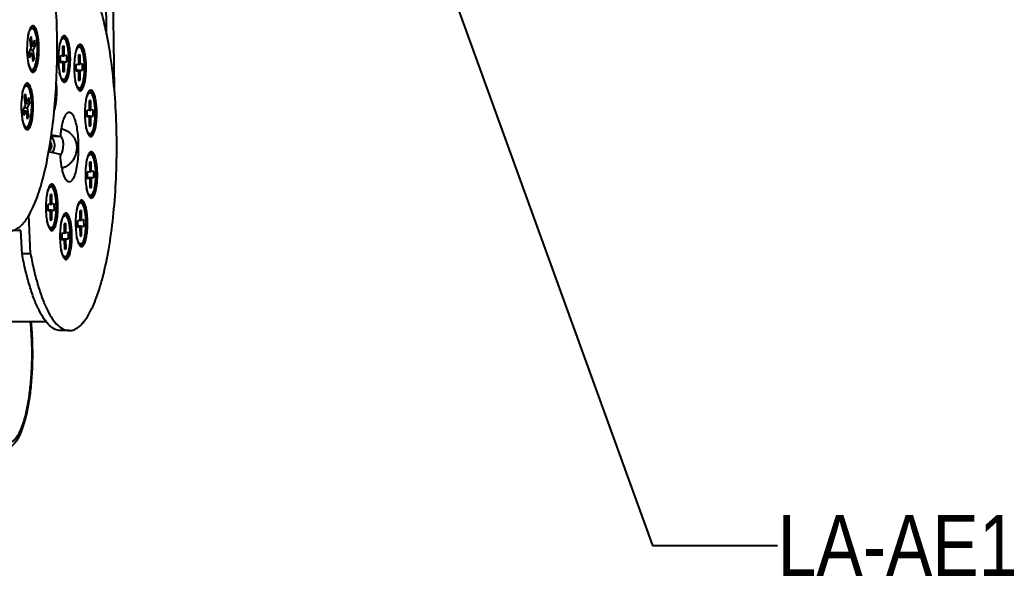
# Model space of a CAD drawing. Header units: millimetres. Extents: x 0 to 841, y 0 to 594.
# Drawn here: x 299.9 to 356.7, y 179.2 to 211 of the extents above; entities that cross this region are included whole.
import ezdxf

# ---------------------------------------------------------------- set-up
doc = ezdxf.new("R2010")
doc.units = ezdxf.units.MM
doc.header["$LTSCALE"] = 46.255
doc.layers.get('0').update_dxf_attribs({"linetype": 'CONTINUOUS'})
doc.layers.add('AXIS', color=7, linetype='CONTINUOUS')
doc.styles.get("Standard").update_dxf_attribs({"font": 'txt', "width": 0.85})
doc.styles.add('TEXTSTYLE_2', font='txt', dxfattribs={"width": 0.85})
doc.dimstyles.get("Standard").update_dxf_attribs({"dimtxt": 3.5, "dimasz": 3.5, "dimexe": 1.5, "dimexo": 1, "dimtad": 1, "dimtxsty": 'STANDARD', "dimcen": 0.09, "dimadec": 0, "dimazin": 0, "dimtol": 1, "dimtp": 0.01, "dimtm": 0.01, "dimtfac": 1, "dimtofl": 0, "dimtmove": 0, "dimatfit": 3, "dimfxl": 1, "dimtolj": 1, "dimarcsym": 0})

msp = doc.modelspace()

# ---------------------------------------------------------------- linework, layer by layer
at = {"color": 7, "linetype": 'CONTINUOUS'}
for p, q in [((305.128, 216.789), (305.266, 207.066)), ((304.834, 210.145), (304.747, 216.334)), ((300.467, 210.49), (300.574, 210.49)), ((300.524, 210.037), (300.442, 209.861)), ((300.442, 209.861), (300.51, 209.386)), ((300.593, 209.562), (300.524, 210.037)), ((300.716, 209.825), (300.593, 209.562)), ((300.761, 209.508), (300.716, 209.825)), ((302.263, 209.917), (302.359, 209.917)), ((302.369, 209.917), (302.359, 209.917)), ((300.51, 209.386), (300.387, 209.122)), ((300.448, 209.252), (300.638, 209.244)), ((300.487, 209.547), (300.593, 209.562)), ((300.497, 209.482), (300.761, 209.508)), ((300.638, 209.244), (300.761, 209.508)), ((300.706, 208.769), (300.638, 209.244)), ((302.409, 209.473), (302.316, 209.461)), ((302.316, 209.435), (302.409, 209.473)), ((302.316, 209.461), (302.321, 208.917)), ((302.414, 208.93), (302.409, 209.473)), ((303.166, 209.427), (303.261, 209.427)), ((303.272, 209.427), (303.261, 209.426)), ((300.387, 209.122), (300.433, 208.805)), ((300.392, 209.092), (300.556, 209.069)), ((300.433, 208.805), (300.556, 209.069)), ((300.556, 209.069), (300.624, 208.593)), ((300.594, 208.802), (300.706, 208.769)), ((300.624, 208.593), (300.706, 208.769)), ((302.321, 208.917), (302.18, 208.898)), ((302.18, 208.898), (302.183, 208.536)), ((302.182, 208.617), (302.558, 208.587)), ((302.183, 208.591), (302.418, 208.568)), ((302.183, 208.571), (302.324, 208.555)), ((302.32, 208.92), (302.414, 208.93)), ((302.555, 208.949), (302.414, 208.93)), ((302.418, 208.568), (302.558, 208.587)), ((302.423, 208.024), (302.418, 208.568)), ((302.558, 208.587), (302.555, 208.949)), ((303.312, 208.983), (303.219, 208.97)), ((303.219, 208.945), (303.312, 208.983)), ((303.219, 208.97), (303.223, 208.427)), ((303.317, 208.44), (303.312, 208.983)), ((300.465, 208.14), (300.574, 208.14)), ((302.183, 208.536), (302.324, 208.555)), ((302.324, 208.555), (302.329, 208.012)), ((302.328, 208.062), (302.423, 208.024)), ((302.329, 208.012), (302.423, 208.024)), ((303.223, 208.427), (303.083, 208.408)), ((303.083, 208.408), (303.086, 208.046)), ((303.085, 208.127), (303.461, 208.096)), ((303.086, 208.1), (303.321, 208.077)), ((303.086, 208.08), (303.227, 208.065)), ((303.086, 208.046), (303.227, 208.065)), ((303.223, 208.43), (303.317, 208.44)), ((303.227, 208.065), (303.232, 207.521)), ((303.458, 208.459), (303.317, 208.44)), ((303.321, 208.077), (303.461, 208.096)), ((303.325, 207.534), (303.321, 208.077)), ((303.461, 208.096), (303.458, 208.459)), ((302.26, 207.567), (302.369, 207.567)), ((302.38, 207.568), (302.369, 207.567)), ((303.231, 207.572), (303.325, 207.534)), ((303.232, 207.521), (303.325, 207.534)), ((300.14, 207.201), (300.247, 207.201)), ((303.163, 207.077), (303.272, 207.077)), ((303.283, 207.078), (303.272, 207.077)), ((300.198, 206.748), (300.116, 206.573)), ((300.116, 206.573), (300.184, 206.097)), ((300.266, 206.273), (300.198, 206.748)), ((300.389, 206.536), (300.266, 206.273)), ((300.434, 206.219), (300.389, 206.536)), ((303.776, 206.809), (303.871, 206.809)), ((303.922, 206.365), (303.829, 206.352)), ((303.829, 206.327), (303.922, 206.365)), ((303.829, 206.352), (303.834, 205.809)), ((303.882, 206.809), (303.871, 206.809)), ((303.927, 205.822), (303.922, 206.365)), ((300.184, 206.097), (300.061, 205.833)), ((300.061, 205.833), (300.106, 205.516)), ((300.065, 205.803), (300.229, 205.78)), ((300.106, 205.516), (300.229, 205.78)), ((300.121, 205.963), (300.311, 205.956)), ((300.161, 206.258), (300.266, 206.273)), ((300.17, 206.193), (300.434, 206.219)), ((300.229, 205.78), (300.297, 205.304)), ((300.311, 205.956), (300.434, 206.219)), ((300.38, 205.48), (300.311, 205.956)), ((303.834, 205.809), (303.693, 205.79)), ((303.693, 205.79), (303.696, 205.428)), ((303.833, 205.812), (303.927, 205.822)), ((304.068, 205.841), (303.927, 205.822)), ((304.071, 205.478), (304.068, 205.841)), ((300.268, 205.513), (300.38, 205.48)), ((300.297, 205.304), (300.38, 205.48)), ((303.695, 205.509), (304.071, 205.478)), ((303.696, 205.482), (303.931, 205.459)), ((303.696, 205.462), (303.837, 205.447)), ((303.696, 205.428), (303.837, 205.447)), ((303.837, 205.447), (303.842, 204.903)), ((303.931, 205.459), (304.071, 205.478)), ((303.936, 204.916), (303.931, 205.459)), ((300.138, 204.851), (300.247, 204.851)), ((303.841, 204.954), (303.936, 204.916)), ((303.842, 204.903), (303.936, 204.916)), ((301.676, 204.412), (302.201, 204.306)), ((303.773, 204.459), (303.882, 204.459)), ((303.893, 204.46), (303.882, 204.459)), ((301.519, 203.442), (302.187, 203.307)), ((303.807, 203.289), (303.903, 203.289)), ((303.914, 203.289), (303.903, 203.288)), ((303.954, 202.844), (303.861, 202.832)), ((303.861, 202.806), (303.954, 202.844)), ((303.861, 202.832), (303.865, 202.288)), ((303.959, 202.301), (303.954, 202.844)), ((304.1, 202.32), (303.959, 202.301)), ((304.103, 201.958), (304.1, 202.32)), ((303.865, 202.288), (303.725, 202.269)), ((303.725, 202.269), (303.728, 201.907)), ((303.727, 201.988), (304.103, 201.958)), ((303.728, 201.962), (303.962, 201.939)), ((303.728, 201.942), (303.869, 201.926)), ((303.728, 201.907), (303.869, 201.926)), ((303.865, 202.291), (303.959, 202.301)), ((303.869, 201.926), (303.874, 201.383)), ((303.962, 201.939), (304.103, 201.958)), ((303.967, 201.395), (303.962, 201.939)), ((301.549, 201.434), (301.645, 201.434)), ((301.656, 201.434), (301.645, 201.433)), ((303.873, 201.433), (303.967, 201.395)), ((303.874, 201.383), (303.967, 201.395)), ((301.696, 200.99), (301.602, 200.977)), ((301.602, 200.977), (301.607, 200.434)), ((301.603, 200.951), (301.696, 200.99)), ((301.701, 200.446), (301.696, 200.99)), ((303.805, 200.939), (303.914, 200.939)), ((303.925, 200.939), (303.914, 200.939)), ((301.607, 200.434), (301.467, 200.415)), ((301.467, 200.415), (301.47, 200.053)), ((301.469, 200.134), (301.845, 200.103)), ((301.469, 200.107), (301.704, 200.084)), ((301.469, 200.087), (301.61, 200.072)), ((301.47, 200.053), (301.61, 200.072)), ((301.607, 200.437), (301.701, 200.446)), ((301.61, 200.072), (301.615, 199.528)), ((301.842, 200.465), (301.701, 200.446)), ((301.704, 200.084), (301.845, 200.103)), ((301.709, 199.541), (301.704, 200.084)), ((301.845, 200.103), (301.842, 200.465)), ((303.246, 200.513), (303.342, 200.513)), ((303.393, 200.068), (303.299, 200.056)), ((303.299, 200.03), (303.393, 200.068)), ((303.299, 200.056), (303.304, 199.512)), ((303.353, 200.513), (303.342, 200.512)), ((303.398, 199.525), (303.393, 200.068)), ((300.484, 197.598), (300.378, 199.805)), ((301.615, 199.579), (301.709, 199.541)), ((301.615, 199.528), (301.709, 199.541)), ((302.354, 199.78), (302.45, 199.78)), ((302.461, 199.78), (302.45, 199.779)), ((303.304, 199.512), (303.163, 199.493)), ((303.163, 199.493), (303.167, 199.131)), ((303.304, 199.515), (303.398, 199.525)), ((303.538, 199.544), (303.398, 199.525)), ((303.542, 199.182), (303.538, 199.544)), ((299.937, 198.937), (299.448, 198.937)), ((300.001, 197.598), (299.937, 198.937)), ((301.546, 199.084), (301.656, 199.084)), ((301.666, 199.085), (301.656, 199.084)), ((302.501, 199.336), (302.407, 199.323)), ((302.407, 199.323), (302.412, 198.78)), ((302.408, 199.298), (302.501, 199.336)), ((302.506, 198.793), (302.501, 199.336)), ((303.166, 199.212), (303.542, 199.182)), ((303.166, 199.186), (303.401, 199.163)), ((303.166, 199.166), (303.307, 199.15)), ((303.167, 199.131), (303.307, 199.15)), ((303.307, 199.15), (303.312, 198.607)), ((303.401, 199.163), (303.542, 199.182)), ((303.406, 198.619), (303.401, 199.163)), ((302.412, 198.78), (302.272, 198.761)), ((302.272, 198.761), (302.275, 198.399)), ((302.274, 198.48), (302.65, 198.449)), ((302.274, 198.453), (302.509, 198.43)), ((302.275, 198.433), (302.415, 198.418)), ((302.275, 198.399), (302.415, 198.418)), ((302.412, 198.783), (302.506, 198.793)), ((302.415, 198.418), (302.42, 197.874)), ((302.647, 198.812), (302.506, 198.793)), ((302.509, 198.43), (302.65, 198.449)), ((302.514, 197.887), (302.509, 198.43)), ((302.65, 198.449), (302.647, 198.812)), ((303.312, 198.657), (303.406, 198.619)), ((303.312, 198.607), (303.406, 198.619)), ((302.42, 197.925), (302.514, 197.887)), ((302.42, 197.874), (302.514, 197.887)), ((303.243, 198.163), (303.353, 198.163)), ((303.363, 198.163), (303.353, 198.163)), ((300.484, 197.598), (300.001, 197.598)), ((302.351, 197.43), (302.461, 197.43)), ((302.471, 197.431), (302.461, 197.43)), ((301.396, 193.705), (298.493, 193.705))]:
    msp.add_line(p, q, dxfattribs=at)
msp.add_arc((301.201, 203.792), 0.672, 323.8829, 359.241, dxfattribs=at)
for points, knots in [([(299.29, 198.905), (299.374, 198.905), (299.552, 198.938), (299.804, 199.08), (300.047, 199.306), (300.281, 199.613), (300.507, 200.001), (300.812, 200.659), (301.148, 201.665), (301.474, 203.063), (301.732, 204.671), (301.912, 206.435), (302.007, 208.298), (302.015, 210.198), (301.934, 212.071), (301.768, 213.856), (301.522, 215.494), (301.206, 216.93), (300.878, 217.973), (300.58, 218.664), (300.357, 219.077), (300.126, 219.411), (299.953, 219.593), (299.865, 219.667)], [0, 0, 0, 0, 0.011484, 0.024194, 0.039024, 0.056489, 0.076837, 0.100147, 0.155429, 0.221348, 0.296174, 0.377721, 0.463512, 0.550887, 0.637127, 0.719555, 0.795654, 0.863183, 0.920322, 0.944609, 0.965935, 0.98434, 1, 1, 1, 1]), ([(302.694, 193.205), (302.785, 193.205), (302.978, 193.244), (303.248, 193.408), (303.507, 193.667), (303.756, 194.02), (303.994, 194.464), (304.22, 194.995), (304.432, 195.608), (304.704, 196.57), (304.985, 197.936), (305.229, 199.732), (305.379, 201.68), (305.429, 203.705), (305.379, 205.73), (305.229, 207.677), (304.985, 209.474), (304.704, 210.84), (304.432, 211.801), (304.22, 212.415), (303.994, 212.946), (303.756, 213.39), (303.507, 213.742), (303.248, 214.002), (302.978, 214.166), (302.785, 214.205), (302.695, 214.205)], [0, 0, 0, 0, 0.012, 0.025458, 0.041391, 0.060353, 0.082581, 0.10812, 0.136894, 0.168745, 0.240739, 0.32185, 0.409299, 0.499994, 0.590688, 0.678138, 0.75925, 0.831247, 0.863099, 0.891875, 0.917414, 0.939643, 0.958606, 0.974542, 0.988, 1, 1, 1, 1]), ([(300.344, 210.085), (300.357, 210.143), (300.379, 210.224), (300.417, 210.323), (300.445, 210.382), (300.475, 210.428), (300.506, 210.463), (300.539, 210.485), (300.563, 210.49), (300.574, 210.49)], [0, 0, 0, 0, 0.362842, 0.515887, 0.648732, 0.761307, 0.854745, 0.932187, 1, 1, 1, 1]), ([(300.574, 210.49), (300.588, 210.49), (300.619, 210.481), (300.659, 210.447), (300.697, 210.394), (300.732, 210.323), (300.765, 210.235), (300.794, 210.131), (300.82, 210.013), (300.834, 209.929), (300.84, 209.885)], [0, 0, 0, 0, 0.060173, 0.132829, 0.224905, 0.338894, 0.474937, 0.631859, 0.807754, 1, 1, 1, 1]), ([(300.574, 208.14), (300.588, 208.14), (300.618, 208.149), (300.657, 208.181), (300.694, 208.231), (300.729, 208.299), (300.761, 208.383), (300.79, 208.483), (300.816, 208.596), (300.846, 208.769), (300.871, 209.005), (300.882, 209.3), (300.873, 209.596), (300.854, 209.791), (300.84, 209.885)], [0, 0, 0, 0, 0.022118, 0.048633, 0.082047, 0.1233, 0.17249, 0.229253, 0.292934, 0.362671, 0.516115, 0.680309, 0.845022, 1, 1, 1, 1]), ([(302.143, 209.529), (302.156, 209.582), (302.182, 209.677), (302.226, 209.785), (302.266, 209.85), (302.295, 209.884), (302.326, 209.908), (302.348, 209.915), (302.359, 209.917)], [0, 0, 0, 0, 0.356412, 0.640666, 0.754616, 0.850501, 0.930709, 1, 1, 1, 1]), ([(302.38, 207.568), (302.39, 207.57), (302.411, 207.577), (302.441, 207.599), (302.469, 207.631), (302.508, 207.692), (302.551, 207.793), (302.594, 207.942), (302.629, 208.12), (302.655, 208.321), (302.67, 208.538), (302.675, 208.763), (302.669, 208.986), (302.651, 209.201), (302.624, 209.399), (302.587, 209.572), (302.543, 209.715), (302.499, 209.811), (302.459, 209.867), (302.43, 209.895), (302.401, 209.913), (302.379, 209.917), (302.369, 209.917)], [0, 0, 0, 0, 0.012274, 0.026388, 0.043157, 0.063, 0.112358, 0.174223, 0.247017, 0.328455, 0.415792, 0.506005, 0.595933, 0.682434, 0.762519, 0.833514, 0.893236, 0.940274, 0.958991, 0.974744, 0.988083, 1, 1, 1, 1]), ([(303.046, 209.039), (303.059, 209.092), (303.085, 209.187), (303.129, 209.295), (303.169, 209.36), (303.198, 209.394), (303.229, 209.417), (303.251, 209.425), (303.261, 209.426)], [0, 0, 0, 0, 0.356412, 0.640666, 0.754616, 0.850501, 0.930709, 1, 1, 1, 1]), ([(303.283, 207.078), (303.293, 207.079), (303.314, 207.087), (303.344, 207.108), (303.372, 207.14), (303.411, 207.201), (303.454, 207.303), (303.497, 207.452), (303.532, 207.63), (303.558, 207.831), (303.573, 208.048), (303.578, 208.272), (303.571, 208.496), (303.554, 208.711), (303.527, 208.908), (303.49, 209.082), (303.446, 209.224), (303.402, 209.321), (303.362, 209.377), (303.333, 209.405), (303.303, 209.423), (303.282, 209.427), (303.272, 209.427)], [0, 0, 0, 0, 0.012274, 0.026388, 0.043157, 0.063, 0.112358, 0.174223, 0.247017, 0.328455, 0.415792, 0.506005, 0.595933, 0.682434, 0.762519, 0.833514, 0.893236, 0.940274, 0.958991, 0.974744, 0.988083, 1, 1, 1, 1]), ([(300.343, 208.553), (300.356, 208.494), (300.377, 208.411), (300.415, 208.31), (300.444, 208.251), (300.474, 208.203), (300.506, 208.168), (300.539, 208.146), (300.563, 208.14), (300.574, 208.14)], [0, 0, 0, 0, 0.363186, 0.516428, 0.649403, 0.762016, 0.855361, 0.932555, 1, 1, 1, 1]), ([(302.369, 207.567), (302.358, 207.567), (302.333, 207.573), (302.299, 207.597), (302.267, 207.633), (302.236, 207.683), (302.207, 207.745), (302.169, 207.85), (302.147, 207.936), (302.134, 207.997)], [0, 0, 0, 0, 0.066686, 0.14338, 0.23653, 0.349232, 0.48249, 0.636104, 1, 1, 1, 1]), ([(303.272, 207.077), (303.261, 207.077), (303.236, 207.083), (303.202, 207.106), (303.17, 207.143), (303.139, 207.192), (303.11, 207.255), (303.072, 207.359), (303.05, 207.445), (303.037, 207.506)], [0, 0, 0, 0, 0.066686, 0.14338, 0.23653, 0.349232, 0.48249, 0.636104, 1, 1, 1, 1]), ([(300.018, 206.796), (300.031, 206.854), (300.052, 206.935), (300.09, 207.034), (300.119, 207.093), (300.148, 207.14), (300.18, 207.174), (300.213, 207.196), (300.236, 207.201), (300.247, 207.201)], [0, 0, 0, 0, 0.362842, 0.515887, 0.648732, 0.761307, 0.854745, 0.932187, 1, 1, 1, 1]), ([(300.247, 207.201), (300.261, 207.201), (300.292, 207.192), (300.332, 207.158), (300.37, 207.106), (300.405, 207.035), (300.438, 206.946), (300.468, 206.842), (300.493, 206.724), (300.507, 206.64), (300.513, 206.596)], [0, 0, 0, 0, 0.060173, 0.132829, 0.224905, 0.338894, 0.474937, 0.631859, 0.807754, 1, 1, 1, 1]), ([(300.247, 204.851), (300.261, 204.851), (300.291, 204.86), (300.33, 204.892), (300.367, 204.942), (300.402, 205.01), (300.434, 205.094), (300.463, 205.194), (300.489, 205.307), (300.519, 205.48), (300.544, 205.716), (300.555, 206.011), (300.546, 206.307), (300.527, 206.502), (300.513, 206.596)], [0, 0, 0, 0, 0.022118, 0.048633, 0.082047, 0.1233, 0.17249, 0.229253, 0.292934, 0.362671, 0.516115, 0.680309, 0.845022, 1, 1, 1, 1]), ([(303.656, 206.421), (303.669, 206.474), (303.695, 206.569), (303.739, 206.677), (303.779, 206.742), (303.808, 206.776), (303.839, 206.799), (303.861, 206.807), (303.871, 206.809)], [0, 0, 0, 0, 0.356412, 0.640666, 0.754616, 0.850501, 0.930709, 1, 1, 1, 1]), ([(303.893, 204.46), (303.903, 204.461), (303.924, 204.469), (303.954, 204.49), (303.982, 204.523), (304.021, 204.583), (304.064, 204.685), (304.107, 204.834), (304.142, 205.012), (304.168, 205.213), (304.183, 205.43), (304.188, 205.654), (304.182, 205.878), (304.164, 206.093), (304.137, 206.29), (304.1, 206.464), (304.056, 206.606), (304.012, 206.703), (303.972, 206.759), (303.943, 206.787), (303.914, 206.805), (303.892, 206.809), (303.882, 206.809)], [0, 0, 0, 0, 0.012274, 0.026388, 0.043157, 0.063, 0.112358, 0.174223, 0.247017, 0.328455, 0.415792, 0.506005, 0.595933, 0.682434, 0.762519, 0.833514, 0.893236, 0.940274, 0.958991, 0.974744, 0.988083, 1, 1, 1, 1]), ([(300.016, 205.264), (300.029, 205.205), (300.051, 205.122), (300.089, 205.022), (300.117, 204.962), (300.147, 204.914), (300.179, 204.879), (300.212, 204.857), (300.236, 204.851), (300.247, 204.851)], [0, 0, 0, 0, 0.363186, 0.516428, 0.649403, 0.762016, 0.855361, 0.932555, 1, 1, 1, 1]), ([(302.238, 204.644), (302.258, 204.791), (302.295, 205), (302.366, 205.257), (302.422, 205.412), (302.483, 205.536), (302.548, 205.629), (302.617, 205.689), (302.67, 205.705), (302.694, 205.705)], [0, 0, 0, 0, 0.368179, 0.525384, 0.661695, 0.775879, 0.867953, 0.940337, 1, 1, 1, 1]), ([(302.694, 205.705), (302.717, 205.705), (302.768, 205.691), (302.834, 205.637), (302.896, 205.553), (302.955, 205.439), (303.01, 205.298), (303.08, 205.063), (303.148, 204.715), (303.198, 204.254), (303.218, 203.756), (303.205, 203.256), (303.174, 202.926), (303.152, 202.766)], [0, 0, 0, 0, 0.022141, 0.04862, 0.081921, 0.123001, 0.171968, 0.228481, 0.36135, 0.514445, 0.678636, 0.843854, 1, 1, 1, 1]), ([(303.882, 204.459), (303.871, 204.459), (303.846, 204.465), (303.812, 204.488), (303.78, 204.525), (303.749, 204.575), (303.72, 204.637), (303.682, 204.741), (303.66, 204.827), (303.647, 204.888)], [0, 0, 0, 0, 0.066686, 0.14338, 0.23653, 0.349232, 0.48249, 0.636104, 1, 1, 1, 1]), ([(301.872, 203.784), (301.873, 203.83), (301.864, 203.923), (301.823, 204.057), (301.755, 204.177), (301.693, 204.246), (301.659, 204.277)], [0, 0, 0, 0, 0.252413, 0.50344, 0.752677, 1, 1, 1, 1]), ([(301.523, 203.441), (301.549, 203.459), (301.597, 203.503), (301.652, 203.583), (301.686, 203.674), (301.695, 203.738), (301.695, 203.77)], [0, 0, 0, 0, 0.247982, 0.497821, 0.748808, 1, 1, 1, 1]), ([(301.695, 203.77), (301.696, 203.814), (301.683, 203.9), (301.644, 203.978), (301.619, 204.013)], [0, 0, 0, 0, 0.502429, 1, 1, 1, 1]), ([(303.688, 202.9), (303.7, 202.953), (303.727, 203.049), (303.771, 203.157), (303.811, 203.221), (303.84, 203.255), (303.871, 203.279), (303.893, 203.286), (303.903, 203.288)], [0, 0, 0, 0, 0.356412, 0.640666, 0.754616, 0.850501, 0.930709, 1, 1, 1, 1]), ([(303.925, 200.939), (303.935, 200.941), (303.956, 200.948), (303.986, 200.97), (304.014, 201.002), (304.053, 201.063), (304.096, 201.165), (304.139, 201.313), (304.174, 201.491), (304.2, 201.692), (304.215, 201.909), (304.22, 202.134), (304.213, 202.357), (304.196, 202.572), (304.168, 202.77), (304.132, 202.943), (304.088, 203.086), (304.044, 203.182), (304.004, 203.238), (303.975, 203.266), (303.945, 203.284), (303.924, 203.289), (303.914, 203.289)], [0, 0, 0, 0, 0.012274, 0.026388, 0.043157, 0.063, 0.112358, 0.174223, 0.247017, 0.328455, 0.415792, 0.506005, 0.595933, 0.682434, 0.762519, 0.833514, 0.893236, 0.940274, 0.958991, 0.974744, 0.988083, 1, 1, 1, 1]), ([(301.43, 201.045), (301.442, 201.099), (301.468, 201.194), (301.513, 201.302), (301.553, 201.367), (301.582, 201.401), (301.612, 201.424), (301.635, 201.432), (301.645, 201.433)], [0, 0, 0, 0, 0.356412, 0.640666, 0.754616, 0.850501, 0.930709, 1, 1, 1, 1]), ([(301.666, 199.085), (301.677, 199.086), (301.698, 199.093), (301.727, 199.115), (301.756, 199.147), (301.795, 199.208), (301.838, 199.31), (301.881, 199.458), (301.916, 199.637), (301.942, 199.838), (301.957, 200.055), (301.962, 200.279), (301.955, 200.503), (301.938, 200.718), (301.91, 200.915), (301.874, 201.088), (301.83, 201.231), (301.785, 201.327), (301.746, 201.383), (301.717, 201.412), (301.687, 201.43), (301.666, 201.434), (301.656, 201.434)], [0, 0, 0, 0, 0.012274, 0.026388, 0.043157, 0.063, 0.112358, 0.174223, 0.247017, 0.328455, 0.415792, 0.506005, 0.595933, 0.682434, 0.762519, 0.833514, 0.893236, 0.940274, 0.958991, 0.974744, 0.988083, 1, 1, 1, 1]), ([(303.914, 200.939), (303.902, 200.939), (303.878, 200.944), (303.844, 200.968), (303.812, 201.004), (303.781, 201.054), (303.752, 201.116), (303.714, 201.221), (303.692, 201.307), (303.679, 201.368)], [0, 0, 0, 0, 0.066686, 0.14338, 0.23653, 0.349232, 0.48249, 0.636104, 1, 1, 1, 1]), ([(303.127, 200.124), (303.139, 200.177), (303.165, 200.273), (303.209, 200.381), (303.25, 200.445), (303.279, 200.479), (303.309, 200.503), (303.331, 200.51), (303.342, 200.512)], [0, 0, 0, 0, 0.356412, 0.640666, 0.754616, 0.850501, 0.930709, 1, 1, 1, 1]), ([(303.363, 198.163), (303.373, 198.165), (303.395, 198.172), (303.424, 198.194), (303.453, 198.226), (303.492, 198.287), (303.535, 198.388), (303.578, 198.537), (303.613, 198.715), (303.638, 198.916), (303.654, 199.133), (303.659, 199.358), (303.652, 199.581), (303.635, 199.796), (303.607, 199.994), (303.571, 200.167), (303.527, 200.31), (303.482, 200.406), (303.443, 200.462), (303.414, 200.49), (303.384, 200.508), (303.363, 200.513), (303.353, 200.513)], [0, 0, 0, 0, 0.012274, 0.026388, 0.043157, 0.063, 0.112358, 0.174223, 0.247017, 0.328455, 0.415792, 0.506005, 0.595933, 0.682434, 0.762519, 0.833514, 0.893236, 0.940274, 0.958991, 0.974744, 0.988083, 1, 1, 1, 1]), ([(301.656, 199.084), (301.644, 199.084), (301.619, 199.09), (301.586, 199.113), (301.554, 199.15), (301.523, 199.199), (301.494, 199.261), (301.455, 199.366), (301.434, 199.452), (301.421, 199.513)], [0, 0, 0, 0, 0.066686, 0.14338, 0.23653, 0.349232, 0.48249, 0.636104, 1, 1, 1, 1]), ([(302.235, 199.391), (302.247, 199.445), (302.273, 199.54), (302.318, 199.648), (302.358, 199.713), (302.387, 199.747), (302.417, 199.77), (302.44, 199.778), (302.45, 199.779)], [0, 0, 0, 0, 0.356412, 0.640666, 0.754616, 0.850501, 0.930709, 1, 1, 1, 1]), ([(302.471, 197.431), (302.482, 197.432), (302.503, 197.44), (302.532, 197.461), (302.561, 197.493), (302.6, 197.554), (302.643, 197.656), (302.686, 197.805), (302.721, 197.983), (302.747, 198.184), (302.762, 198.401), (302.767, 198.625), (302.76, 198.849), (302.743, 199.064), (302.715, 199.261), (302.679, 199.435), (302.635, 199.577), (302.591, 199.674), (302.551, 199.729), (302.522, 199.758), (302.492, 199.776), (302.471, 199.78), (302.461, 199.78)], [0, 0, 0, 0, 0.012274, 0.026388, 0.043157, 0.063, 0.112358, 0.174223, 0.247017, 0.328455, 0.415792, 0.506005, 0.595933, 0.682434, 0.762519, 0.833514, 0.893236, 0.940274, 0.958991, 0.974744, 0.988083, 1, 1, 1, 1]), ([(303.353, 198.163), (303.341, 198.163), (303.316, 198.168), (303.283, 198.192), (303.25, 198.228), (303.22, 198.278), (303.191, 198.34), (303.152, 198.445), (303.131, 198.531), (303.118, 198.592)], [0, 0, 0, 0, 0.066686, 0.14338, 0.23653, 0.349232, 0.48249, 0.636104, 1, 1, 1, 1]), ([(302.461, 197.43), (302.449, 197.43), (302.425, 197.436), (302.391, 197.459), (302.359, 197.496), (302.328, 197.545), (302.299, 197.608), (302.261, 197.712), (302.239, 197.798), (302.226, 197.859)], [0, 0, 0, 0, 0.066686, 0.14338, 0.23653, 0.349232, 0.48249, 0.636104, 1, 1, 1, 1]), ([(302.212, 193.205), (302.101, 193.205), (301.861, 193.266), (301.537, 193.508), (301.232, 193.886), (300.941, 194.395), (300.669, 195.032), (300.417, 195.789), (300.189, 196.657), (300.061, 197.274), (300.001, 197.598)], [0, 0, 0, 0, 0.064028, 0.138975, 0.231532, 0.344592, 0.478864, 0.633808, 0.808144, 1, 1, 1, 1]), ([(300.484, 197.598), (300.544, 197.274), (300.672, 196.657), (300.899, 195.789), (301.152, 195.032), (301.424, 194.395), (301.714, 193.886), (302.02, 193.508), (302.344, 193.266), (302.584, 193.205), (302.694, 193.205)], [0, 0, 0, 0, 0.191856, 0.366192, 0.521136, 0.655408, 0.768468, 0.861025, 0.935972, 1, 1, 1, 1]), ([(300.572, 191.882), (300.572, 192.038), (300.565, 192.648), (300.529, 193.257), (300.484, 193.709)], [0, 0, 0, 0, 0.255059, 1, 1, 1, 1]), ([(300.503, 193.71), (300.518, 193.562), (300.569, 192.954), (300.59, 192.344), (300.59, 191.882)], [0, 0, 0, 0, 0.243728, 1, 1, 1, 1]), ([(297.958, 191.882), (297.958, 191.554), (297.975, 190.909), (298.047, 189.972), (298.164, 189.108), (298.32, 188.349), (298.487, 187.799), (298.641, 187.438), (298.755, 187.225), (298.875, 187.055), (298.999, 186.93), (299.129, 186.851), (299.265, 186.824), (299.402, 186.851), (299.532, 186.93), (299.656, 187.055), (299.776, 187.225), (299.89, 187.438), (300.044, 187.799), (300.21, 188.349), (300.367, 189.108), (300.484, 189.972), (300.556, 190.909), (300.572, 191.554), (300.572, 191.882)], [0, 0, 0, 0, 0.0907, 0.178151, 0.259267, 0.331266, 0.391872, 0.417412, 0.439641, 0.458605, 0.47454, 0.487999, 0.5, 0.512001, 0.52546, 0.541395, 0.560359, 0.582588, 0.608128, 0.668734, 0.740733, 0.821849, 0.9093, 1, 1, 1, 1]), ([(300.59, 191.882), (300.59, 191.536), (300.572, 190.857), (300.494, 189.87), (300.367, 188.958), (300.194, 188.15), (299.978, 187.467), (299.746, 186.986), (299.515, 186.682), (299.312, 186.497), (299.066, 186.365), (298.877, 186.332), (298.782, 186.332)], [0, 0, 0, 0, 0.166982, 0.328002, 0.477566, 0.611142, 0.726015, 0.822942, 0.866814, 0.909886, 0.954168, 1, 1, 1, 1])]:
    msp.add_open_spline(points, degree=3, knots=knots, dxfattribs=at)
at = {"layer": 'AXIS', "color": 7, "linetype": 'CONTINUOUS'}
for p, q in [((300.629, 210.64), (300.622, 210.64)), ((300.617, 207.99), (300.623, 207.99)), ((300.302, 207.351), (300.296, 207.351)), ((300.29, 204.701), (300.296, 204.701)), ((302.201, 204.306), (301.662, 204.306)), ((302.695, 193.205), (302.212, 193.205))]:
    msp.add_line(p, q, dxfattribs=at)
for centre, radius, start, end in [((300.461, 210.447), 0.213, 44.2706, 48.5205), ((302.449, 209.914), 0.161, 125.7986, 127.1399), ((303.352, 209.424), 0.161, 125.7986, 127.1399), ((300.683, 208.178), 0.207, 226.3834, 227.8468), ((300.134, 207.158), 0.213, 44.2706, 48.5205), ((303.962, 206.806), 0.161, 125.7986, 127.1399), ((300.356, 204.889), 0.207, 226.3834, 227.8468), ((301.212, 203.812), 1.141, 26.5696, 29.1689), ((301.164, 203.8), 1.191, 334.1576, 359.2184), ((301.172, 203.796), 1.182, 330.115, 334.1395), ((303.994, 203.285), 0.161, 125.7986, 127.1399), ((301.735, 201.431), 0.161, 125.7986, 127.1399), ((303.432, 200.509), 0.161, 125.7986, 127.1399), ((302.54, 199.777), 0.161, 125.7986, 127.1399)]:
    msp.add_arc(centre, radius, start, end, dxfattribs=at)
for points, knots in [([(300.466, 210.495), (300.433, 210.429), (300.379, 210.268), (300.3, 209.876), (300.266, 209.318), (300.299, 208.76), (300.377, 208.367), (300.432, 208.205), (300.465, 208.139)], [0, 0, 0, 0, 0.092082, 0.211223, 0.499327, 0.787806, 0.907381, 1, 1, 1, 1]), ([(300.552, 210.612), (300.544, 210.605), (300.509, 210.572), (300.484, 210.529), (300.466, 210.495)], [0, 0, 0, 0, 0.209129, 1, 1, 1, 1]), ([(300.622, 210.64), (300.617, 210.64), (300.591, 210.637), (300.567, 210.624), (300.552, 210.612)], [0, 0, 0, 0, 0.231737, 1, 1, 1, 1]), ([(300.602, 210.607), (300.6, 210.609), (300.59, 210.617), (300.579, 210.624), (300.571, 210.629)], [0, 0, 0, 0, 0.26541, 1, 1, 1, 1]), ([(300.81, 210.058), (300.79, 210.172), (300.755, 210.329), (300.68, 210.507), (300.637, 210.572), (300.614, 210.596)], [0, 0, 0, 0, 0.602175, 0.828061, 1, 1, 1, 1]), ([(300.623, 207.99), (300.677, 207.99), (300.758, 208.082), (300.819, 208.22), (300.87, 208.385), (300.91, 208.581), (300.953, 208.891), (300.973, 209.304), (300.955, 209.718), (300.914, 210.03), (300.874, 210.23), (300.823, 210.397), (300.762, 210.539), (300.685, 210.636), (300.629, 210.64)], [0, 0, 0, 0, 0.058043, 0.105645, 0.166089, 0.237915, 0.318885, 0.496924, 0.675527, 0.757175, 0.829904, 0.891421, 0.940181, 1, 1, 1, 1]), ([(302.262, 209.923), (302.224, 209.849), (302.164, 209.663), (302.13, 209.473), (302.115, 209.365)], [0, 0, 0, 0, 0.431931, 1, 1, 1, 1]), ([(302.351, 210.043), (302.343, 210.036), (302.306, 210.003), (302.28, 209.959), (302.262, 209.923)], [0, 0, 0, 0, 0.207331, 1, 1, 1, 1]), ([(302.417, 210.067), (302.412, 210.067), (302.39, 210.065), (302.368, 210.055), (302.355, 210.045)], [0, 0, 0, 0, 0.235286, 1, 1, 1, 1]), ([(302.596, 209.532), (302.575, 209.645), (302.537, 209.798), (302.457, 209.967), (302.411, 210.024), (302.387, 210.043)], [0, 0, 0, 0, 0.613973, 0.836057, 1, 1, 1, 1]), ([(302.72, 208.12), (302.735, 208.226), (302.755, 208.445), (302.764, 208.776), (302.751, 209.106), (302.718, 209.412), (302.666, 209.674), (302.608, 209.857), (302.551, 209.966), (302.51, 210.022), (302.466, 210.058), (302.433, 210.067), (302.417, 210.067)], [0, 0, 0, 0, 0.156142, 0.321358, 0.48555, 0.63865, 0.771537, 0.876953, 0.918043, 0.951364, 0.977853, 1, 1, 1, 1]), ([(302.115, 209.365), (302.092, 209.199), (302.068, 208.86), (302.08, 208.367), (302.13, 207.979), (302.196, 207.719), (302.237, 207.612), (302.26, 207.566)], [0, 0, 0, 0, 0.274462, 0.558653, 0.811879, 0.915731, 1, 1, 1, 1]), ([(303.165, 209.433), (303.127, 209.359), (303.067, 209.173), (303.032, 208.983), (303.018, 208.874)], [0, 0, 0, 0, 0.431931, 1, 1, 1, 1]), ([(303.254, 209.552), (303.246, 209.546), (303.209, 209.512), (303.183, 209.468), (303.165, 209.433)], [0, 0, 0, 0, 0.207331, 1, 1, 1, 1]), ([(303.32, 209.577), (303.315, 209.577), (303.293, 209.575), (303.271, 209.565), (303.257, 209.555)], [0, 0, 0, 0, 0.235286, 1, 1, 1, 1]), ([(303.499, 209.042), (303.478, 209.154), (303.44, 209.308), (303.36, 209.476), (303.314, 209.534), (303.289, 209.553)], [0, 0, 0, 0, 0.613973, 0.836057, 1, 1, 1, 1]), ([(303.623, 207.63), (303.638, 207.736), (303.658, 207.954), (303.667, 208.286), (303.654, 208.616), (303.62, 208.922), (303.569, 209.184), (303.511, 209.367), (303.454, 209.476), (303.413, 209.532), (303.369, 209.568), (303.335, 209.577), (303.32, 209.577)], [0, 0, 0, 0, 0.156142, 0.321358, 0.48555, 0.63865, 0.771537, 0.876953, 0.918043, 0.951364, 0.977853, 1, 1, 1, 1]), ([(300.602, 208.023), (300.627, 208.045), (300.672, 208.109), (300.752, 208.289), (300.788, 208.45), (300.809, 208.569)], [0, 0, 0, 0, 0.16664, 0.39047, 1, 1, 1, 1]), ([(303.018, 208.874), (302.995, 208.709), (302.97, 208.37), (302.983, 207.877), (303.033, 207.489), (303.099, 207.229), (303.14, 207.122), (303.162, 207.076)], [0, 0, 0, 0, 0.274462, 0.558653, 0.811879, 0.915731, 1, 1, 1, 1]), ([(300.465, 208.139), (300.471, 208.127), (300.492, 208.088), (300.517, 208.051), (300.54, 208.029)], [0, 0, 0, 0, 0.287846, 1, 1, 1, 1]), ([(300.544, 208.025), (300.55, 208.02), (300.571, 208.003), (300.597, 207.992), (300.617, 207.99)], [0, 0, 0, 0, 0.282248, 1, 1, 1, 1]), ([(302.417, 207.417), (302.433, 207.417), (302.469, 207.428), (302.515, 207.468), (302.558, 207.529), (302.616, 207.649), (302.676, 207.849), (302.707, 208.023), (302.72, 208.12)], [0, 0, 0, 0, 0.05967, 0.132056, 0.224126, 0.338333, 0.631681, 1, 1, 1, 1]), ([(301.947, 206.254), (301.974, 206.449), (301.998, 206.847), (301.978, 207.244), (301.954, 207.442)], [0, 0, 0, 0, 0.497426, 1, 1, 1, 1]), ([(302.26, 207.566), (302.265, 207.556), (302.284, 207.519), (302.307, 207.485), (302.328, 207.463)], [0, 0, 0, 0, 0.28377, 1, 1, 1, 1]), ([(302.343, 207.449), (302.348, 207.444), (302.37, 207.428), (302.398, 207.417), (302.417, 207.417)], [0, 0, 0, 0, 0.281543, 1, 1, 1, 1]), ([(302.595, 207.946), (302.573, 207.835), (302.536, 207.684), (302.456, 207.518), (302.411, 207.461), (302.387, 207.442)], [0, 0, 0, 0, 0.613295, 0.835484, 1, 1, 1, 1]), ([(303.498, 207.455), (303.476, 207.344), (303.439, 207.193), (303.359, 207.027), (303.314, 206.97), (303.29, 206.952)], [0, 0, 0, 0, 0.613295, 0.835484, 1, 1, 1, 1]), ([(303.32, 206.927), (303.336, 206.927), (303.372, 206.938), (303.418, 206.978), (303.461, 207.039), (303.519, 207.159), (303.579, 207.359), (303.61, 207.533), (303.623, 207.63)], [0, 0, 0, 0, 0.05967, 0.132056, 0.224126, 0.338333, 0.631681, 1, 1, 1, 1]), ([(300.14, 207.206), (300.106, 207.14), (300.052, 206.979), (299.973, 206.587), (299.939, 206.029), (299.972, 205.471), (300.051, 205.078), (300.105, 204.916), (300.138, 204.85)], [0, 0, 0, 0, 0.092082, 0.211223, 0.499327, 0.787806, 0.907381, 1, 1, 1, 1]), ([(300.225, 207.323), (300.217, 207.317), (300.182, 207.283), (300.157, 207.24), (300.14, 207.206)], [0, 0, 0, 0, 0.209129, 1, 1, 1, 1]), ([(300.296, 207.351), (300.29, 207.351), (300.264, 207.349), (300.241, 207.335), (300.225, 207.323)], [0, 0, 0, 0, 0.231737, 1, 1, 1, 1]), ([(300.276, 207.318), (300.273, 207.32), (300.263, 207.328), (300.252, 207.336), (300.244, 207.34)], [0, 0, 0, 0, 0.26541, 1, 1, 1, 1]), ([(300.483, 206.769), (300.463, 206.883), (300.428, 207.041), (300.353, 207.218), (300.31, 207.283), (300.287, 207.307)], [0, 0, 0, 0, 0.602175, 0.828061, 1, 1, 1, 1]), ([(300.296, 204.701), (300.351, 204.701), (300.431, 204.793), (300.492, 204.931), (300.543, 205.096), (300.584, 205.292), (300.626, 205.602), (300.647, 206.015), (300.628, 206.429), (300.587, 206.741), (300.547, 206.941), (300.497, 207.109), (300.436, 207.251), (300.358, 207.347), (300.302, 207.351)], [0, 0, 0, 0, 0.058043, 0.105645, 0.166089, 0.237915, 0.318885, 0.496924, 0.675527, 0.757175, 0.829904, 0.891421, 0.940181, 1, 1, 1, 1]), ([(303.162, 207.076), (303.168, 207.065), (303.187, 207.029), (303.21, 206.995), (303.231, 206.973)], [0, 0, 0, 0, 0.28377, 1, 1, 1, 1]), ([(303.245, 206.959), (303.251, 206.954), (303.273, 206.937), (303.301, 206.927), (303.32, 206.927)], [0, 0, 0, 0, 0.281543, 1, 1, 1, 1]), ([(303.864, 206.934), (303.856, 206.928), (303.819, 206.894), (303.793, 206.85), (303.775, 206.815)], [0, 0, 0, 0, 0.207331, 1, 1, 1, 1]), ([(303.93, 206.959), (303.925, 206.959), (303.903, 206.957), (303.881, 206.947), (303.867, 206.937)], [0, 0, 0, 0, 0.235286, 1, 1, 1, 1]), ([(304.109, 206.424), (304.088, 206.536), (304.05, 206.69), (303.97, 206.858), (303.924, 206.916), (303.9, 206.935)], [0, 0, 0, 0, 0.613973, 0.836057, 1, 1, 1, 1]), ([(304.233, 205.012), (304.248, 205.118), (304.268, 205.337), (304.277, 205.668), (304.264, 205.998), (304.231, 206.304), (304.179, 206.566), (304.121, 206.749), (304.064, 206.858), (304.023, 206.914), (303.979, 206.95), (303.946, 206.959), (303.93, 206.959)], [0, 0, 0, 0, 0.156142, 0.321358, 0.48555, 0.63865, 0.771537, 0.876953, 0.918043, 0.951364, 0.977853, 1, 1, 1, 1]), ([(303.775, 206.815), (303.737, 206.741), (303.677, 206.555), (303.643, 206.365), (303.628, 206.256)], [0, 0, 0, 0, 0.431931, 1, 1, 1, 1]), ([(301.836, 205.777), (301.862, 205.846), (301.907, 206.004), (301.935, 206.165), (301.947, 206.254)], [0, 0, 0, 0, 0.451125, 1, 1, 1, 1]), ([(303.628, 206.256), (303.605, 206.091), (303.581, 205.752), (303.593, 205.259), (303.643, 204.871), (303.709, 204.611), (303.75, 204.504), (303.773, 204.458)], [0, 0, 0, 0, 0.274462, 0.558653, 0.811879, 0.915731, 1, 1, 1, 1]), ([(300.275, 204.734), (300.3, 204.756), (300.346, 204.82), (300.425, 205), (300.462, 205.162), (300.483, 205.28)], [0, 0, 0, 0, 0.16664, 0.39047, 1, 1, 1, 1]), ([(300.138, 204.85), (300.144, 204.838), (300.165, 204.799), (300.191, 204.762), (300.214, 204.74)], [0, 0, 0, 0, 0.287846, 1, 1, 1, 1]), ([(300.218, 204.736), (300.223, 204.731), (300.244, 204.714), (300.27, 204.703), (300.29, 204.701)], [0, 0, 0, 0, 0.282248, 1, 1, 1, 1]), ([(302.201, 204.306), (302.203, 204.335), (302.213, 204.448), (302.226, 204.56), (302.238, 204.644)], [0, 0, 0, 0, 0.256394, 1, 1, 1, 1]), ([(302.256, 204.752), (302.318, 204.739), (302.44, 204.702), (302.61, 204.614), (302.763, 204.498), (302.894, 204.356), (303, 204.193), (303.077, 204.014), (303.122, 203.823), (303.131, 203.692), (303.131, 203.626)], [0, 0, 0, 0, 0.12307, 0.246414, 0.37026, 0.494778, 0.620054, 0.746089, 0.872788, 1, 1, 1, 1]), ([(304.108, 204.837), (304.086, 204.727), (304.049, 204.576), (303.969, 204.409), (303.924, 204.352), (303.9, 204.334)], [0, 0, 0, 0, 0.613295, 0.835484, 1, 1, 1, 1]), ([(303.93, 204.309), (303.946, 204.309), (303.982, 204.32), (304.028, 204.36), (304.071, 204.421), (304.129, 204.541), (304.189, 204.741), (304.22, 204.915), (304.233, 205.012)], [0, 0, 0, 0, 0.05967, 0.132056, 0.224126, 0.338333, 0.631681, 1, 1, 1, 1]), ([(302.233, 204.322), (302.274, 204.239), (302.337, 204.063), (302.356, 203.877), (302.355, 203.784)], [0, 0, 0, 0, 0.498361, 1, 1, 1, 1]), ([(303.773, 204.458), (303.778, 204.447), (303.797, 204.411), (303.82, 204.377), (303.841, 204.355)], [0, 0, 0, 0, 0.28377, 1, 1, 1, 1]), ([(303.856, 204.341), (303.861, 204.336), (303.883, 204.319), (303.911, 204.309), (303.93, 204.309)], [0, 0, 0, 0, 0.281543, 1, 1, 1, 1]), ([(301.667, 203.784), (301.666, 203.723), (301.64, 203.602), (301.568, 203.501), (301.524, 203.46)], [0, 0, 0, 0, 0.501558, 1, 1, 1, 1]), ([(301.667, 203.784), (301.667, 203.802), (301.664, 203.875), (301.642, 203.947), (301.617, 203.996)], [0, 0, 0, 0, 0.251918, 1, 1, 1, 1]), ([(302.28, 202.514), (302.34, 202.53), (302.457, 202.571), (302.619, 202.662), (302.766, 202.78), (302.934, 202.966), (303.085, 203.248), (303.129, 203.501), (303.131, 203.626)], [0, 0, 0, 0, 0.123116, 0.246926, 0.371472, 0.496714, 0.747973, 1, 1, 1, 1]), ([(302.695, 201.705), (302.664, 201.705), (302.592, 201.733), (302.508, 201.83), (302.43, 201.975), (302.36, 202.168), (302.298, 202.406), (302.247, 202.68), (302.209, 202.985), (302.193, 203.197), (302.187, 203.307)], [0, 0, 0, 0, 0.05306, 0.122723, 0.21596, 0.333808, 0.474651, 0.63539, 0.812089, 1, 1, 1, 1]), ([(303.807, 203.294), (303.769, 203.22), (303.709, 203.034), (303.674, 202.844), (303.659, 202.736)], [0, 0, 0, 0, 0.431931, 1, 1, 1, 1]), ([(303.896, 203.414), (303.888, 203.408), (303.851, 203.374), (303.825, 203.33), (303.807, 203.294)], [0, 0, 0, 0, 0.207331, 1, 1, 1, 1]), ([(303.962, 203.439), (303.957, 203.439), (303.934, 203.437), (303.913, 203.426), (303.899, 203.416)], [0, 0, 0, 0, 0.235286, 1, 1, 1, 1]), ([(304.141, 202.903), (304.119, 203.016), (304.082, 203.169), (304.002, 203.338), (303.956, 203.396), (303.931, 203.414)], [0, 0, 0, 0, 0.613973, 0.836057, 1, 1, 1, 1]), ([(304.265, 201.492), (304.28, 201.597), (304.3, 201.816), (304.309, 202.148), (304.296, 202.477), (304.262, 202.783), (304.211, 203.045), (304.153, 203.228), (304.096, 203.337), (304.055, 203.393), (304.011, 203.429), (303.977, 203.439), (303.962, 203.439)], [0, 0, 0, 0, 0.156142, 0.321358, 0.48555, 0.63865, 0.771537, 0.876953, 0.918043, 0.951364, 0.977853, 1, 1, 1, 1]), ([(303.152, 202.766), (303.131, 202.619), (303.094, 202.41), (303.023, 202.153), (302.967, 201.998), (302.906, 201.874), (302.841, 201.781), (302.772, 201.721), (302.719, 201.705), (302.695, 201.705)], [0, 0, 0, 0, 0.368181, 0.525386, 0.661701, 0.775881, 0.867956, 0.940339, 1, 1, 1, 1]), ([(303.659, 202.736), (303.637, 202.571), (303.612, 202.231), (303.625, 201.738), (303.675, 201.35), (303.741, 201.09), (303.782, 200.983), (303.804, 200.937)], [0, 0, 0, 0, 0.274462, 0.558653, 0.811879, 0.915731, 1, 1, 1, 1]), ([(301.548, 201.44), (301.511, 201.366), (301.451, 201.18), (301.416, 200.99), (301.401, 200.881)], [0, 0, 0, 0, 0.431931, 1, 1, 1, 1]), ([(301.638, 201.559), (301.63, 201.553), (301.593, 201.519), (301.566, 201.475), (301.548, 201.44)], [0, 0, 0, 0, 0.207331, 1, 1, 1, 1]), ([(301.704, 201.584), (301.699, 201.584), (301.676, 201.582), (301.655, 201.572), (301.641, 201.561)], [0, 0, 0, 0, 0.235286, 1, 1, 1, 1]), ([(301.883, 201.048), (301.861, 201.161), (301.824, 201.314), (301.743, 201.483), (301.698, 201.541), (301.673, 201.559)], [0, 0, 0, 0, 0.613973, 0.836057, 1, 1, 1, 1]), ([(302.007, 199.637), (302.021, 199.743), (302.042, 199.961), (302.05, 200.293), (302.038, 200.622), (302.004, 200.928), (301.953, 201.191), (301.894, 201.374), (301.838, 201.483), (301.797, 201.539), (301.753, 201.575), (301.719, 201.584), (301.704, 201.584)], [0, 0, 0, 0, 0.156142, 0.321358, 0.48555, 0.63865, 0.771537, 0.876953, 0.918043, 0.951364, 0.977853, 1, 1, 1, 1]), ([(304.14, 201.317), (304.118, 201.206), (304.081, 201.055), (304.001, 200.889), (303.956, 200.832), (303.932, 200.813)], [0, 0, 0, 0, 0.613295, 0.835484, 1, 1, 1, 1]), ([(303.962, 200.789), (303.978, 200.789), (304.014, 200.799), (304.059, 200.839), (304.103, 200.9), (304.161, 201.02), (304.221, 201.22), (304.252, 201.394), (304.265, 201.492)], [0, 0, 0, 0, 0.05967, 0.132056, 0.224126, 0.338333, 0.631681, 1, 1, 1, 1]), ([(301.401, 200.881), (301.378, 200.716), (301.354, 200.377), (301.367, 199.883), (301.416, 199.496), (301.483, 199.236), (301.523, 199.128), (301.546, 199.083)], [0, 0, 0, 0, 0.274462, 0.558653, 0.811879, 0.915731, 1, 1, 1, 1]), ([(303.335, 200.638), (303.327, 200.632), (303.29, 200.598), (303.263, 200.554), (303.245, 200.518)], [0, 0, 0, 0, 0.207331, 1, 1, 1, 1]), ([(303.401, 200.663), (303.396, 200.663), (303.373, 200.661), (303.352, 200.65), (303.338, 200.64)], [0, 0, 0, 0, 0.235286, 1, 1, 1, 1]), ([(303.58, 200.127), (303.558, 200.24), (303.521, 200.393), (303.44, 200.562), (303.394, 200.62), (303.37, 200.638)], [0, 0, 0, 0, 0.613973, 0.836057, 1, 1, 1, 1]), ([(303.704, 198.716), (303.718, 198.821), (303.739, 199.04), (303.747, 199.371), (303.734, 199.701), (303.701, 200.007), (303.65, 200.269), (303.591, 200.452), (303.535, 200.561), (303.493, 200.617), (303.449, 200.653), (303.416, 200.663), (303.401, 200.663)], [0, 0, 0, 0, 0.156142, 0.321358, 0.48555, 0.63865, 0.771537, 0.876953, 0.918043, 0.951364, 0.977853, 1, 1, 1, 1]), ([(303.804, 200.937), (303.81, 200.927), (303.829, 200.89), (303.852, 200.856), (303.873, 200.835)], [0, 0, 0, 0, 0.28377, 1, 1, 1, 1]), ([(303.887, 200.821), (303.893, 200.816), (303.915, 200.799), (303.942, 200.789), (303.962, 200.789)], [0, 0, 0, 0, 0.281543, 1, 1, 1, 1]), ([(303.245, 200.518), (303.208, 200.444), (303.148, 200.258), (303.113, 200.068), (303.098, 199.96)], [0, 0, 0, 0, 0.431931, 1, 1, 1, 1]), ([(301.704, 198.934), (301.72, 198.934), (301.755, 198.944), (301.801, 198.984), (301.844, 199.046), (301.903, 199.166), (301.962, 199.365), (301.993, 199.539), (302.007, 199.637)], [0, 0, 0, 0, 0.05967, 0.132056, 0.224126, 0.338333, 0.631681, 1, 1, 1, 1]), ([(302.354, 199.786), (302.316, 199.712), (302.256, 199.526), (302.221, 199.336), (302.206, 199.227)], [0, 0, 0, 0, 0.431931, 1, 1, 1, 1]), ([(302.443, 199.905), (302.435, 199.899), (302.398, 199.865), (302.371, 199.821), (302.354, 199.786)], [0, 0, 0, 0, 0.207331, 1, 1, 1, 1]), ([(302.509, 199.93), (302.504, 199.93), (302.481, 199.928), (302.46, 199.918), (302.446, 199.908)], [0, 0, 0, 0, 0.235286, 1, 1, 1, 1]), ([(302.688, 199.395), (302.666, 199.507), (302.629, 199.661), (302.549, 199.829), (302.503, 199.887), (302.478, 199.906)], [0, 0, 0, 0, 0.613973, 0.836057, 1, 1, 1, 1]), ([(302.812, 197.983), (302.826, 198.089), (302.847, 198.307), (302.856, 198.639), (302.843, 198.969), (302.809, 199.274), (302.758, 199.537), (302.699, 199.72), (302.643, 199.829), (302.602, 199.885), (302.558, 199.921), (302.524, 199.93), (302.509, 199.93)], [0, 0, 0, 0, 0.156142, 0.321358, 0.48555, 0.63865, 0.771537, 0.876953, 0.918043, 0.951364, 0.977853, 1, 1, 1, 1]), ([(303.098, 199.96), (303.075, 199.794), (303.051, 199.455), (303.064, 198.962), (303.113, 198.574), (303.18, 198.314), (303.22, 198.207), (303.243, 198.161)], [0, 0, 0, 0, 0.274462, 0.558653, 0.811879, 0.915731, 1, 1, 1, 1]), ([(301.546, 199.083), (301.551, 199.072), (301.571, 199.036), (301.594, 199.001), (301.614, 198.98)], [0, 0, 0, 0, 0.28377, 1, 1, 1, 1]), ([(301.629, 198.966), (301.635, 198.961), (301.657, 198.944), (301.684, 198.934), (301.704, 198.934)], [0, 0, 0, 0, 0.281543, 1, 1, 1, 1]), ([(301.881, 199.462), (301.86, 199.351), (301.823, 199.2), (301.743, 199.034), (301.698, 198.977), (301.674, 198.959)], [0, 0, 0, 0, 0.613295, 0.835484, 1, 1, 1, 1]), ([(302.206, 199.227), (302.184, 199.062), (302.159, 198.723), (302.172, 198.229), (302.221, 197.842), (302.288, 197.582), (302.328, 197.475), (302.351, 197.429)], [0, 0, 0, 0, 0.274462, 0.558653, 0.811879, 0.915731, 1, 1, 1, 1]), ([(303.578, 198.541), (303.557, 198.43), (303.52, 198.279), (303.44, 198.113), (303.395, 198.056), (303.37, 198.037)], [0, 0, 0, 0, 0.613295, 0.835484, 1, 1, 1, 1]), ([(303.401, 198.013), (303.417, 198.013), (303.452, 198.023), (303.498, 198.063), (303.541, 198.124), (303.6, 198.244), (303.659, 198.444), (303.69, 198.618), (303.704, 198.716)], [0, 0, 0, 0, 0.05967, 0.132056, 0.224126, 0.338333, 0.631681, 1, 1, 1, 1]), ([(302.686, 197.808), (302.665, 197.697), (302.628, 197.546), (302.548, 197.38), (302.503, 197.323), (302.479, 197.305)], [0, 0, 0, 0, 0.613295, 0.835484, 1, 1, 1, 1]), ([(302.509, 197.28), (302.525, 197.28), (302.56, 197.291), (302.606, 197.33), (302.649, 197.392), (302.708, 197.512), (302.767, 197.712), (302.798, 197.886), (302.812, 197.983)], [0, 0, 0, 0, 0.05967, 0.132056, 0.224126, 0.338333, 0.631681, 1, 1, 1, 1]), ([(303.243, 198.161), (303.248, 198.151), (303.268, 198.114), (303.291, 198.08), (303.311, 198.059)], [0, 0, 0, 0, 0.28377, 1, 1, 1, 1]), ([(303.326, 198.045), (303.332, 198.039), (303.353, 198.023), (303.381, 198.013), (303.401, 198.013)], [0, 0, 0, 0, 0.281543, 1, 1, 1, 1]), ([(302.351, 197.429), (302.356, 197.418), (302.376, 197.382), (302.399, 197.347), (302.419, 197.326)], [0, 0, 0, 0, 0.28377, 1, 1, 1, 1]), ([(302.434, 197.312), (302.44, 197.307), (302.462, 197.29), (302.489, 197.28), (302.509, 197.28)], [0, 0, 0, 0, 0.281543, 1, 1, 1, 1])]:
    msp.add_open_spline(points, degree=3, knots=knots, dxfattribs=at)
for points in [[(302.387, 210.043), (302.381, 210.047), (302.376, 210.05), (302.371, 210.053)], [(303.289, 209.553), (303.284, 209.556), (303.279, 209.56), (303.273, 209.563)], [(300.575, 208.004), (300.585, 208.009), (300.594, 208.016), (300.602, 208.023)], [(302.328, 207.463), (302.333, 207.459), (302.337, 207.454), (302.343, 207.449)], [(302.387, 207.442), (302.382, 207.439), (302.377, 207.435), (302.372, 207.432)], [(303.231, 206.973), (303.235, 206.968), (303.24, 206.964), (303.245, 206.959)], [(303.29, 206.952), (303.285, 206.948), (303.28, 206.945), (303.275, 206.942)], [(303.9, 206.935), (303.894, 206.939), (303.889, 206.942), (303.884, 206.945)], [(300.248, 204.715), (300.258, 204.72), (300.267, 204.727), (300.275, 204.734)], [(303.841, 204.355), (303.846, 204.35), (303.85, 204.346), (303.856, 204.341)], [(303.9, 204.334), (303.895, 204.331), (303.89, 204.327), (303.885, 204.324)], [(303.931, 203.414), (303.926, 203.418), (303.921, 203.421), (303.915, 203.425)], [(301.673, 201.559), (301.668, 201.563), (301.663, 201.567), (301.657, 201.57)], [(303.37, 200.638), (303.365, 200.642), (303.36, 200.645), (303.354, 200.649)], [(303.873, 200.835), (303.877, 200.83), (303.882, 200.825), (303.887, 200.821)], [(303.932, 200.813), (303.927, 200.81), (303.922, 200.807), (303.917, 200.804)], [(302.478, 199.906), (302.473, 199.909), (302.468, 199.913), (302.462, 199.916)], [(301.614, 198.98), (301.619, 198.975), (301.624, 198.97), (301.629, 198.966)], [(301.674, 198.959), (301.669, 198.955), (301.664, 198.952), (301.659, 198.949)], [(303.311, 198.059), (303.316, 198.054), (303.321, 198.049), (303.326, 198.045)], [(303.37, 198.037), (303.366, 198.034), (303.361, 198.031), (303.356, 198.028)], [(302.419, 197.326), (302.424, 197.321), (302.429, 197.317), (302.434, 197.312)], [(302.479, 197.305), (302.474, 197.301), (302.469, 197.298), (302.464, 197.295)]]:
    msp.add_open_spline(points, degree=3, dxfattribs=at)

# ---------------------------------------------------------------- texts
at = {"color": 2, "linetype": 'CONTINUOUS', "insert": (343.189, 182.663), "char_height": 3.5, "width": 21.01094, "attachment_point": 1, "line_spacing_factor": 0.9, "style": 'TEXTSTYLE_2'}
msp.add_mtext('LA-AE1', dxfattribs=at)

# ---------------------------------------------------------------- leaders
at = {"color": 2, "linetype": 'CONTINUOUS'}
msp.add_leader([(317.401, 232.466), (336.026, 180.913), (343.189, 180.913)], dimstyle='STANDARD', override={"dimtad": 0, "dimldrblk": 'DOT'}, dxfattribs=at)

doc.saveas('drawing.dxf')
